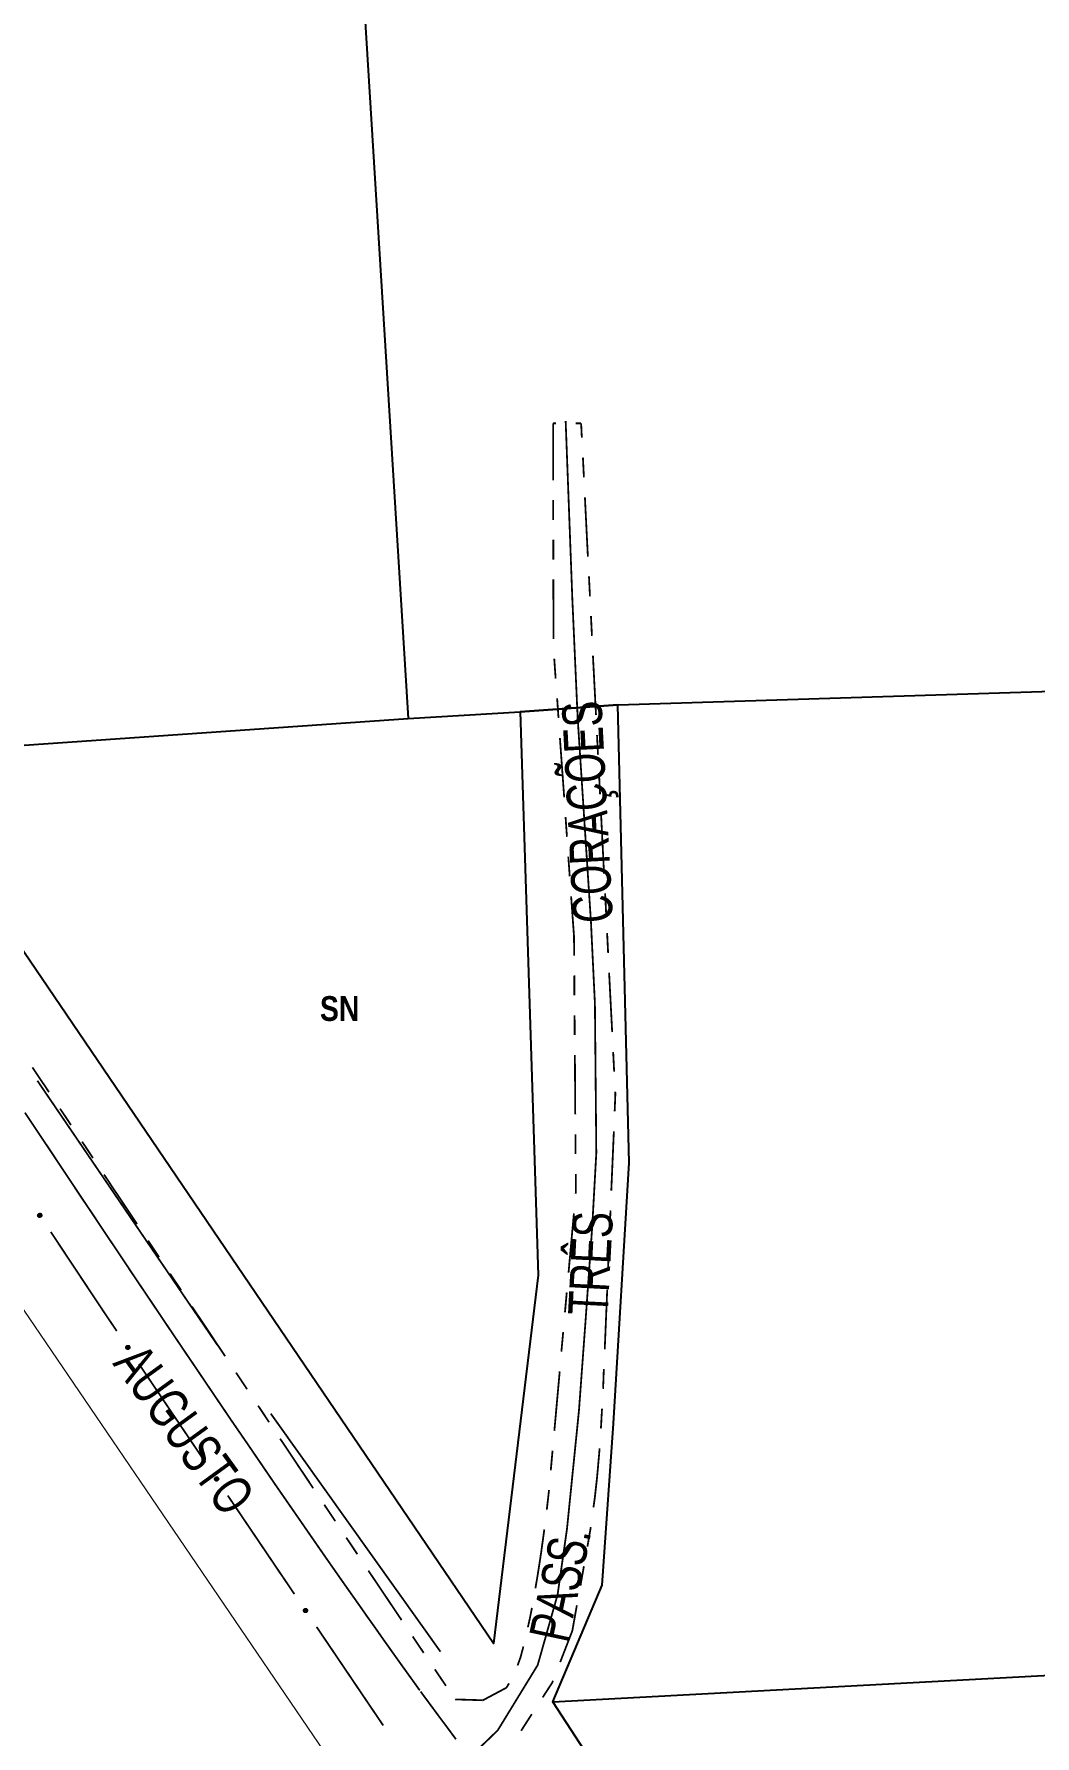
# Model space of a CAD drawing. Extents: x 204834 to 208707, y 4853033 to 4855981.
# Drawn here: x 205364.5 to 205465.4, y 4854147.4 to 4854319 of the extents above; entities that cross this region are included whole.
import ezdxf
from ezdxf.enums import TextEntityAlignment as Align

# ---------------------------------------------------------------- set-up
doc = ezdxf.new("R2010")
doc.units = 0
doc.header["$LTSCALE"] = 1.5
doc.header["$MEASUREMENT"] = 0
for name, pattern in [('PHANTOMX2', [5, 2.5, -0.5, 0.5, -0.5, 0.5, -0.5]), ('TRACO_05', [11, 7, -1, 0.5, -1, 0.5, -1]), ('TRACO_25', [8, 3, -1, 1, -1, 1, -1])]:
    doc.linetypes.add(name, pattern=pattern)
for name, color, linetype in [('CD-MALHA-LOTES', 40, 'CONTINUOUS'), ('HD-VALAS-DRENOS', 170, 'CONTINUOUS'), ('LM-LIM-SETOR-FISCAL', 7, 'CONTINUOUS'), ('RU-QUADRAS', 6, 'CONTINUOUS'), ('SV-EIXO-ROD-ESTR', 7, 'CONTINUOUS'), ('SV-EIXO-RUA-PAV', 20, 'CONTINUOUS'), ('SV-FX-DOM-EST', 20, 'CONTINUOUS'), ('SV-ROD-ESTADUAIS', 20, 'CONTINUOUS'), ('SV-RUA-NAO-PAV-S-GUIA-C-GUIA', 7, 'PHANTOMX2'), ('SV-TXT-ROD-EST', 20, 'CONTINUOUS'), ('SV-TXT-RUA-PAV-S-GUIA-C-GUIA', 7, 'CONTINUOUS'), ('Th_NmrPort', 7, 'CONTINUOUS')]:
    doc.layers.add(name, color=color, linetype=linetype)
doc.styles.add('ARIAL', font='ARIAL.TTF')
doc.styles.get("Standard").update_dxf_attribs({"font": 'swisscbo.ttf'})
doc.linetypes.add('Limite', pattern='A,20,-3,[130,ltypeshp.shx,S=6.35,R=0,X=0,Y=0],-3,20', length=46)

msp = doc.modelspace()

# ---------------------------------------------------------------- linework, layer by layer
at = {"layer": 'CD-MALHA-LOTES', "linetype": 'Continuous', "flags": 128}
for points in [[(205396.09, 4854349.12), (205402.2, 4854250)], [(205423.36, 4854251.36), (205552.69, 4854255.43), (205676.37, 4854266.97), (205796.36, 4854272.4)], [(205402.2, 4854250), (205413.51, 4854250.68)], [(205413.51, 4854250.68), (205415.32, 4854193.88), (205410.8, 4854156.76)], [(205413.51, 4854250.68), (205423.36, 4854251.36)], [(205416.8, 4854150.88), (205421.77, 4854162.64), (205422.91, 4854178.94), (205424.49, 4854205.19), (205423.36, 4854251.36)], [(205349.92, 4854246.38), (205402.2, 4854250)], [(205410.8, 4854156.76), (205349.92, 4854246.38)], [(205416.8, 4854150.88), (205796.43, 4854171.24)], [(205506.07, 4854013.73), (205416.8, 4854150.88)]]:
    msp.add_lwpolyline(points, dxfattribs=at)
at = {"layer": 'HD-VALAS-DRENOS', "linetype": 'TRACO_05', "const_width": 0.18}
for points in [[(205364.83, 4854213.48), (205382.96, 4854186.86)], [(205388.36, 4854179.92), (205405.47, 4854155.92)]]:
    msp.add_lwpolyline(points, dxfattribs=at)
at = {"layer": 'LM-LIM-SETOR-FISCAL', "linetype": 'Limite', "ltscale": 0.1, "const_width": 0.13, "flags": 128}
msp.add_lwpolyline([(208132.13, 4853213.19), (208114.89, 4853209.76), (208079.6, 4853197.34), (208051.55, 4853180.72), (208025.58, 4853147.48), (208008.96, 4853121.51), (207990.27, 4853095.54), (207977.18, 4853074.27), (207977.18, 4853074.27), (207977.25, 4853074.22), (207977.18, 4853074.27), (207956.1, 4853085.93), (207945.82, 4853090.68), (207936.07, 4853099.64), (207925.79, 4853113.08), (207912.87, 4853122.04), (207901.27, 4853129.42), (207885.99, 4853134.43), (207866.22, 4853130.48), (207857.06, 4853117.3), (207855.74, 4853109.65), (207854.29, 4853104.12), (207849.81, 4853098.58), (207843.48, 4853094.63), (207832.35, 4853091.47), (207826.81, 4853088.04), (207822.46, 4853090.02), (207820.49, 4853094.5), (207817.85, 4853098.72), (207811.26, 4853102.27), (207805.07, 4853103.59), (207799.14, 4853104.38), (207790.7, 4853104.38), (207787.01, 4853100.03), (207786.62, 4853093.31), (207788.2, 4853087.12), (207790.57, 4853079.61), (207790.97, 4853071.24), (207790.84, 4853064.52), (207788.33, 4853057.66), (207782.8, 4853050.28), (207778.71, 4853047.25), (207773.44, 4853045.67), (207762.04, 4853043.3), (207754.13, 4853041.45), (207747.15, 4853035.92), (207736.87, 4853033.41), (207724.88, 4853033.81), (207719.34, 4853036.97), (207718.29, 4853046.46), (207718.15, 4853057.73), (207718.02, 4853064.06), (207716.7, 4853070.78), (207713.41, 4853075.39), (207708.27, 4853076.71), (207703.66, 4853075.26), (207699.7, 4853071.57), (207695.82, 4853066.3), (207691.07, 4853063.26), (207679.08, 4853063.26), (207668.54, 4853066.43), (207663.92, 4853071.17), (207660.23, 4853076.31), (207656.54, 4853081.71), (207653.12, 4853086.99), (207651.8, 4853094.76), (207650.35, 4853101.35), (207645.47, 4853108.07), (207638.75, 4853112.42), (207633.48, 4853114.13), (207625.51, 4853116.05), (207616.55, 4853118.55), (207607.72, 4853121.45), (207599.15, 4853123.03), (207589.26, 4853124.48), (207579.64, 4853122.9), (207567.98, 4853122.5), (207563.63, 4853123.29), (207559.41, 4853125.53), (207549.66, 4853131.07), (207540.31, 4853134.1), (207534.9, 4853135.16), (207526.34, 4853135.42), (207517.37, 4853134.63), (207509.86, 4853132.26), (207501.03, 4853132.12), (207496.16, 4853134.1), (207489.44, 4853138.19), (207485.09, 4853140.95), (207483.24, 4853145.3), (207433.38, 4853135.75), (207434.67, 4853127.72), (207426.82, 4853124.81), (207415.73, 4853122.98), (207396.77, 4853120.95), (207392.49, 4853119.11), (207387.47, 4853118.39), (207381.3, 4853117.24), (207376.56, 4853116.38), (207369.1, 4853115.23), (207357.97, 4853112.75), (207344.5, 4853111.15), (207333.42, 4853111.36), (207328.77, 4853111.37), (207320.7, 4853109.57), (207319.42, 4853105.86), (207317.92, 4853104.36), (207313.42, 4853103), (207306.84, 4853102), (207303.18, 4853099.75), (207300.74, 4853099.94), (207297.24, 4853101.27), (207294.36, 4853102.41), (207290.13, 4853102.41), (207285.91, 4853101.58), (207283.75, 4853100.66), (207281.89, 4853098.7), (207278.14, 4853097.67), (207267.11, 4853095.09), (207250.59, 4853091.4), (207242.24, 4853089.87), (207232.02, 4853089.01), (207225.74, 4853087.76), (207218.42, 4853086.81), (207208.78, 4853084.88), (207201.06, 4853083.36), (207192.55, 4853081.52), (207188.75, 4853080.47), (207183.81, 4853079.34), (207181.54, 4853078.81), (207178.97, 4853078.21), (207175.42, 4853077.24), (207161.51, 4853073.61), (207134.62, 4853067.5), (207121.18, 4853063.43), (207109.77, 4853060.98), (207083.02, 4853055.24), (207071.92, 4853053.66), (207063.04, 4853052.2), (207057.57, 4853051.22), (207048.59, 4853049.32), (207041.5, 4853047.9), (207028.02, 4853045.07), (207018.95, 4853043.22), (207009.04, 4853041.02), (207007.25, 4853052.87), (207006.42, 4853057.28), (207004.98, 4853065.92), (207003.06, 4853076.97), (207001.71, 4853082.51), (207000.15, 4853089.03), (206998.25, 4853095.75), (206995.98, 4853101.99), (206993.74, 4853107.81), (206987.39, 4853105.57), (206977.81, 4853100.47), (206967.6, 4853097.61), (206962.59, 4853093.58), (206958.92, 4853089.46), (206955.6, 4853082.5), (206950.01, 4853078.17), (206943.28, 4853074.5), (206936.66, 4853071.45), (206932.61, 4853069.6), (206929.01, 4853068.36), (206924.61, 4853067.87), (206920.58, 4853068.19), (206915.12, 4853068.72), (206902.95, 4853070.8), (206891.38, 4853067.85), (206880.4, 4853065.73), (206872.64, 4853064.04), (206858.24, 4853060.22), (206847.8, 4853057.54), (206840.17, 4853055.43), (206828.46, 4853052.32), (206822.53, 4853050.63), (206811.52, 4853047.66), (206803.01, 4853045.24), (206783.97, 4853039.27), (206779.35, 4853035.22), (206768.83, 4853039.64), (206726.11, 4853063.48), (206713.2, 4853068.45), (206676.44, 4853090.31), (206672.42, 4853095.9), (206668.43, 4853097.71), (206665.78, 4853098.35), (206614.27, 4853094.76), (206560.2, 4853092.06), (206527.07, 4853088.1), (206526.63, 4853090.28), (206436.89, 4853085.62), (206403.59, 4853083.9), (206378.69, 4853082.54), (206306.59, 4853077.18), (206281.43, 4853073.09), (206250.76, 4853068.13), (206249.32, 4853067.81), (206241.73, 4853106.06), (206174.74, 4853099.25), (206115.25, 4853096.39), (206097.24, 4853093.29), (206088.22, 4853093.5), (206047.56, 4853092.24), (205987.11, 4853086.63), (205973.22, 4853086.23), (205954.27, 4853084.91), (205875.14, 4853081.42), (205864.61, 4853080.53), (205796.33, 4853076.78), (205791.35, 4853076.88), (205760.46, 4853075.4), (205708.12, 4853073.2), (205697.96, 4853072.98), (205694.02, 4853072.84), (205648.48, 4853073.83), (205657.67, 4853139.89), (205663.09, 4853176.52), (205673.5, 4853240.08), (205679.81, 4853273), (205682.39, 4853291.1), (205686.45, 4853319.25), (205690.23, 4853344.16), (205693.06, 4853366.18), (205695.8, 4853385.06), (205698.77, 4853405.47), (205701.84, 4853427.15), (205703.38, 4853440.04), (205705.6, 4853461.25), (205707.13, 4853485.05), (205708.09, 4853504.93), (205707.25, 4853529.87), (205706.63, 4853547.82), (205704.33, 4853573.07), (205701.82, 4853593.22), (205697.65, 4853618.26), (205692.43, 4853645.81), (205685.96, 4853670.23), (205679.7, 4853691.73), (205670, 4853719.35), (205658.78, 4853745.51), (205610.54, 4853829.65), (205562.78, 4853902.04), (205476.94, 4854024.43), (205418.69, 4854109.18), (205356.81, 4854200.14), (205285.27, 4854304.56), (205232.63, 4854379.82), (205148.32, 4854500.33), (205059.6, 4854625.34), (204995.99, 4854716.47), (204934.98, 4854801.22), (204887.55, 4854871.19), (204871.08, 4854893.76), (204835.64, 4854946.28), (204834.25, 4854948.2), (204845.64, 4854959.83), (204876.75, 4854964.71), (204914.35, 4854970.84), (204996.87, 4854983.31), (205090.66, 4854997.71), (205105.98, 4854999.94), (205187.94, 4855012.05), (205245.94, 4855021.11), (205272.68, 4855025.85), (205289.82, 4855028.52), (205353.63, 4855038.1), (205379.87, 4855044.32), (205380.17, 4855053.59), (205399.55, 4855054.95), (205426.54, 4855056.03), (205437.99, 4855056.62), (205499.63, 4855060.67), (205539.31, 4855063.19), (205567.09, 4855064.98), (205582.41, 4855066.09), (205635.91, 4855070), (205692.95, 4855073.42), (205739.37, 4855076.32), (205755.85, 4855076.88), (205779.09, 4855078.91), (205796.39, 4855080.33), (205832.27, 4855082.2), (205855.36, 4855083.58), (205884.96, 4855084.97), (205904.85, 4855085.43), (205945.85, 4855088.06), (205975.45, 4855089.94), (205990.04, 4855090.61), (206010.45, 4855091.62), (206021.42, 4855091.93), (206022.38, 4855094.63), (206023.19, 4855099.07), (206023.73, 4855105.32), (206023.73, 4855114.57), (206023.61, 4855122.77), (206023.73, 4855128.91), (206023.31, 4855148.74), (206059.09, 4855155.08), (206090.43, 4855139.24), (206138.56, 4855111.07), (206178.75, 4855088.19), (206206.79, 4855072.52), (206222.46, 4855062.86), (206230.38, 4855057.64), (206237.19, 4855052.51), (206245.02, 4855046.96), (206277.61, 4855028.92), (206315.11, 4855009.06), (206322.43, 4855004.94), (206334.61, 4854998.15), (206344.05, 4854991.94), (206370.01, 4854978.16), (206377.13, 4854974.52), (206383.62, 4854970.88), (206391.86, 4854965.97), (206400.96, 4854960.99), (206409.67, 4854956.24), (206418.06, 4854951.81), (206428.03, 4854946.58), (206436.74, 4854941.99), (206446.39, 4854936.45), (206454.94, 4854931.86), (206463.33, 4854927.27), (206473.94, 4854921.41), (206483.44, 4854916.66), (206493.49, 4854911.28), (206502.2, 4854906.53), (206509.16, 4854902.73), (206517.55, 4854899.17), (206528.48, 4854896), (206549.69, 4854889.67), (206564.41, 4854883.97), (206567.2, 4854879.08), (206570.83, 4854883.26), (206576.05, 4854891.17), (206582.86, 4854902.57), (206588.24, 4854910.17), (206594.1, 4854919.67), (206601.38, 4854929.09), (206611.99, 4854937.95), (206625.76, 4854949.98), (206640.32, 4854965.18), (206646.34, 4854973.73), (206650.93, 4854980.7), (206656.31, 4854989.4), (206659.8, 4854993.84), (206666.37, 4855000.56), (206674.91, 4855008.32), (206682.51, 4855016.24), (206687.1, 4855021.3), (206689.8, 4855026.21), (206695.97, 4855035.87), (206702.46, 4855046.95), (206709.74, 4855060.01), (206715.44, 4855068.88), (206721.77, 4855075.21), (206727.79, 4855082.65), (206732.22, 4855088.66), (206736.5, 4855097.05), (206739.58, 4855106.79), (206740.85, 4855116.29), (206741.17, 4855125.63), (206741.64, 4855134.02), (206741.17, 4855142.09), (206742.12, 4855150.72), (206742.75, 4855160.06), (206742.43, 4855173.36), (206743.07, 4855183.81), (206745.76, 4855192.36), (206748.45, 4855197.74), (206758.11, 4855205.5), (206768.24, 4855208.82), (206775.2, 4855210.56), (206778.84, 4855212.3), (206783.44, 4855216.26), (206786.6, 4855221.64), (206789.29, 4855225.29), (206792.14, 4855229.4), (206795.63, 4855232.73), (206801.01, 4855234.47), (206808.45, 4855236.21), (206816.52, 4855237.63), (206822.22, 4855240.17), (206827.6, 4855242.54), (206831.4, 4855244.28), (206836.63, 4855244.44), (206839.95, 4855243.97), (206842.19, 4855243.65), (206845.62, 4855240.46), (206849.62, 4855235.99), (206854.58, 4855232.12), (206859.64, 4855229.78), (206864.76, 4855227.39), (206870.2, 4855225.04), (206874.73, 4855222.3), (206878.92, 4855219.29), (206882.98, 4855215.83), (206887.98, 4855212.7), (206893.95, 4855209.85), (206900.29, 4855207.85), (206907.15, 4855206.19), (206913.73, 4855205.04), (206920.81, 4855203.6), (206927.56, 4855201.94), (206933.6, 4855200.48), (206939.89, 4855199.17), (206945.67, 4855197.5), (206951.88, 4855196.77), (206955.65, 4855197.17), (206957.31, 4855197.34), (206961.86, 4855199.66), (206966.53, 4855198.43), (206972.05, 4855197.76), (206977.41, 4855196.39), (206983.23, 4855195.87), (206988.52, 4855195.58), (206994.38, 4855194.99), (206999.44, 4855194.4), (207005.61, 4855193.62), (207012.36, 4855193.6), (207017.57, 4855195.37), (207023.03, 4855199.41), (207027.73, 4855202.05), (207032.27, 4855204.91), (207036.83, 4855207.98), (207041.71, 4855210.66), (207047.65, 4855212.46), (207053.63, 4855214.05), (207060.03, 4855216.42), (207065.62, 4855219.18), (207071.3, 4855222.28), (207076, 4855226.44), (207079.82, 4855231.03), (207081.1, 4855236.76), (207082.6, 4855241.31), (207088.02, 4855243.94), (207090.58, 4855249.59), (207089.81, 4855256.18), (207088.3, 4855261.39), (207091.68, 4855264.78), (207096.44, 4855266.15), (207101.11, 4855269.63), (207105.02, 4855274.18), (207109.74, 4855275.56), (207115.56, 4855275.11), (207120.83, 4855274.22), (207125.84, 4855273.37), (207131.74, 4855271.63), (207137.13, 4855270.1), (207140.28, 4855270.08), (207149.52, 4855272.92), (207159.75, 4855279.15), (207168.21, 4855287.16), (207178.44, 4855293.84), (207190.46, 4855299.18), (207198.91, 4855306.29), (207210.48, 4855312.52), (207226.05, 4855320.31), (207238.96, 4855331.88), (207248.75, 4855350.57), (207250.97, 4855379.94), (207256.76, 4855404.86), (207263.43, 4855423.99), (207271.89, 4855446.69), (207282.57, 4855472.94), (207294.81, 4855494.97), (207326.84, 4855524.34), (207365.56, 4855558.16), (207387.07, 4855586.87), (207407.16, 4855615.16), (207422.96, 4855638.92), (207434.53, 4855666.07), (207438.09, 4855689.65), (207436.31, 4855734.15), (207437.65, 4855776.65), (207435.87, 4855804.68), (207437.2, 4855838.5), (207442.99, 4855862.09), (207450.11, 4855888.79), (207460.34, 4855908.81), (207484.89, 4855935.84), (207514.89, 4855951.47), (207555.87, 4855955.7), (207618.39, 4855944.29), (207657.68, 4855935.84), (207679.23, 4855930.77), (207701.08, 4855927.5), (207727.34, 4855933.29), (207757.59, 4855943.08), (207797.2, 4855948.42), (207840.36, 4855943.52), (207880.86, 4855931.06), (207908.47, 4855922.08), (207928.08, 4855916.75), (207978.98, 4855907.33), (207988.92, 4855905.77), (208022.36, 4855902.14), (208058.85, 4855901.25), (208090, 4855903.03), (208114.96, 4855908.68), (208130.68, 4855913.81), (208161.85, 4855928.41), (208188.89, 4855948.62), (208218.29, 4855981.06), (208246.45, 4855971.34), (208278.32, 4855947.49), (208315.9, 4855902.87), (208367.57, 4855812.45), (208407.49, 4855740.82), (208443.9, 4855682.11), (208501.44, 4855564.09), (208520.23, 4855513.59), (208554.28, 4855420.83), (208582.46, 4855346.85), (208608.3, 4855254.08), (208634.13, 4855164.83), (208662.31, 4855069.71), (208689.32, 4854981.64), (208696.37, 4854928.8), (208702.51, 4854871.1), (208702.64, 4854844.17), (208698.6, 4854815.34), (208685.17, 4854772.09), (208669.12, 4854736.78), (208666.53, 4854731.08), (208618.81, 4854675.16), (208569.26, 4854639.06), (208558.41, 4854631.16), (208530.44, 4854622.7), (208494.29, 4854611.78), (208442.09, 4854593.13), (208386.91, 4854561.82), (208367.53, 4854543.92), (208320.55, 4854507.76), (208301.91, 4854481.66), (208287, 4854448.85), (208272.08, 4854390.69), (208264.63, 4854342.97), (208264.41, 4854341.07), (208259.41, 4854296.74), (208259.41, 4854241.19), (208259.41, 4854191.98), (208256.43, 4854122.63), (208248.97, 4854065.96), (208232.56, 4854015.63), (208216.16, 4853966.42), (208198.26, 4853911.24), (208184.84, 4853872.46), (208177.39, 4853828.47), (208173.66, 4853792.31), (208166.95, 4853749.8), (208162.4, 4853719.3), (208164.42, 4853685.56), (208172.06, 4853630.34), (208197.55, 4853545.38), (208223.89, 4853510.55), (208245.13, 4853460.42), (208259.57, 4853406.68), (208260.42, 4853403.5), (208260.52, 4853398.64), (208261.27, 4853362.72), (208252.77, 4853293.05), (208222.19, 4853252.27), (208166.97, 4853226.79)], close=True, dxfattribs=at)
at = {"layer": 'RU-QUADRAS', "linetype": 'Continuous'}
msp.add_lwpolyline([(205506.07, 4854013.73), (205416.8, 4854150.88), (205421.77, 4854162.64), (205422.91, 4854178.94), (205424.49, 4854205.19), (205423.36, 4854251.36), (205413.51, 4854250.68), (205415.32, 4854193.88), (205410.8, 4854156.76), (205349.92, 4854246.38), (205346.53, 4854246.15), (205280.22, 4854363.61, 0.007344)], format="xyb", dxfattribs=at)
at = {"layer": 'SV-EIXO-ROD-ESTR'}
for points in [[(205365.06, 4854199.72), (205365.01, 4854199.73), (205364.97, 4854199.75), (205364.94, 4854199.77), (205364.92, 4854199.8), (205364.91, 4854199.83), (205364.9, 4854199.87), (205364.89, 4854199.91), (205364.9, 4854199.96), (205364.92, 4854200), (205364.95, 4854200.03), (205364.97, 4854200.05), (205365, 4854200.06), (205365.04, 4854200.07), (205365.08, 4854200.08), (205365.13, 4854200.07), (205365.17, 4854200.05), (205365.2, 4854200.03), (205365.22, 4854200), (205365.24, 4854199.97), (205365.25, 4854199.93), (205365.25, 4854199.89), (205365.24, 4854199.84), (205365.22, 4854199.8), (205365.2, 4854199.78), (205365.17, 4854199.75), (205365.14, 4854199.74), (205365.1, 4854199.72), (205365.06, 4854199.72)], [(205373.94, 4854186.41), (205373.89, 4854186.42), (205373.85, 4854186.44), (205373.82, 4854186.46), (205373.8, 4854186.49), (205373.78, 4854186.52), (205373.77, 4854186.55), (205373.77, 4854186.6), (205373.78, 4854186.64), (205373.8, 4854186.68), (205373.82, 4854186.71), (205373.85, 4854186.74), (205373.88, 4854186.75), (205373.92, 4854186.76), (205373.96, 4854186.76), (205374.01, 4854186.76), (205374.04, 4854186.74), (205374.07, 4854186.71), (205374.09, 4854186.69), (205374.11, 4854186.65), (205374.12, 4854186.62), (205374.12, 4854186.58), (205374.11, 4854186.53), (205374.1, 4854186.49), (205374.07, 4854186.46), (205374.05, 4854186.44), (205374.02, 4854186.42), (205373.98, 4854186.41), (205373.94, 4854186.41)], [(205382.89, 4854173.15), (205382.84, 4854173.16), (205382.8, 4854173.18), (205382.78, 4854173.2), (205382.76, 4854173.23), (205382.74, 4854173.26), (205382.73, 4854173.29), (205382.72, 4854173.34), (205382.73, 4854173.38), (205382.75, 4854173.42), (205382.78, 4854173.45), (205382.8, 4854173.48), (205382.83, 4854173.49), (205382.87, 4854173.5), (205382.91, 4854173.5), (205382.96, 4854173.5), (205383, 4854173.48), (205383.03, 4854173.45), (205383.05, 4854173.43), (205383.07, 4854173.39), (205383.08, 4854173.36), (205383.08, 4854173.32), (205383.07, 4854173.27), (205383.05, 4854173.23), (205383.03, 4854173.2), (205383, 4854173.18), (205382.97, 4854173.16), (205382.94, 4854173.15), (205382.89, 4854173.15)], [(205391.85, 4854159.89), (205391.8, 4854159.9), (205391.76, 4854159.92), (205391.73, 4854159.94), (205391.71, 4854159.97), (205391.7, 4854160), (205391.68, 4854160.04), (205391.68, 4854160.08), (205391.69, 4854160.13), (205391.71, 4854160.17), (205391.73, 4854160.2), (205391.76, 4854160.22), (205391.79, 4854160.23), (205391.83, 4854160.24), (205391.87, 4854160.25), (205391.92, 4854160.24), (205391.96, 4854160.22), (205391.98, 4854160.2), (205392.01, 4854160.17), (205392.02, 4854160.14), (205392.03, 4854160.1), (205392.04, 4854160.06), (205392.03, 4854160.01), (205392.01, 4854159.97), (205391.99, 4854159.95), (205391.96, 4854159.92), (205391.93, 4854159.91), (205391.89, 4854159.89), (205391.85, 4854159.89)]]:
    msp.add_lwpolyline(points, close=True, dxfattribs=at)
for points in [[(205365.06, 4854199.72), (205364.89, 4854199.91)], [(205365.1, 4854199.72), (205364.9, 4854199.96)], [(205365.08, 4854199.73), (205364.9, 4854199.93)], [(205365.03, 4854199.73), (205364.9, 4854199.88)], [(205365.01, 4854199.73), (205364.9, 4854199.87)], [(205364.99, 4854199.74), (205364.91, 4854199.84)], [(205364.97, 4854199.75), (205364.91, 4854199.83)], [(205365.14, 4854199.74), (205364.92, 4854200)], [(205365.12, 4854199.73), (205364.92, 4854199.97)], [(205365.15, 4854199.75), (205364.94, 4854200.01)], [(205365.17, 4854199.75), (205364.95, 4854200.03)], [(205365.18, 4854199.77), (205364.96, 4854200.04)], [(205365.2, 4854199.78), (205364.97, 4854200.05)], [(205365.21, 4854199.79), (205364.99, 4854200.05)], [(205365.22, 4854199.8), (205365, 4854200.06)], [(205365.23, 4854199.82), (205365.03, 4854200.07)], [(205365.24, 4854199.84), (205365.04, 4854200.07)], [(205365.24, 4854199.87), (205365.06, 4854200.07)], [(205365.25, 4854199.89), (205365.08, 4854200.08)], [(205365.24, 4854199.91), (205365.11, 4854200.07)], [(205365.25, 4854199.93), (205365.13, 4854200.07)], [(205365.24, 4854199.95), (205365.15, 4854200.05)], [(205365.24, 4854199.97), (205365.17, 4854200.05)], [(205373.94, 4854186.41), (205373.77, 4854186.6)], [(205373.89, 4854186.42), (205373.77, 4854186.55)], [(205373.98, 4854186.41), (205373.78, 4854186.64)], [(205373.96, 4854186.41), (205373.78, 4854186.62)], [(205373.91, 4854186.42), (205373.78, 4854186.57)], [(205373.87, 4854186.43), (205373.78, 4854186.53)], [(205373.85, 4854186.44), (205373.78, 4854186.52)], [(205374, 4854186.42), (205373.79, 4854186.66)], [(205374.02, 4854186.42), (205373.8, 4854186.68)], [(205374.03, 4854186.44), (205373.81, 4854186.69)], [(205374.05, 4854186.44), (205373.82, 4854186.71)], [(205374.06, 4854186.46), (205373.84, 4854186.72)], [(205374.07, 4854186.46), (205373.85, 4854186.74)], [(205374.09, 4854186.48), (205373.87, 4854186.74)], [(205374.1, 4854186.49), (205373.88, 4854186.75)], [(205374.11, 4854186.51), (205373.9, 4854186.75)], [(205374.11, 4854186.53), (205373.92, 4854186.76)], [(205374.12, 4854186.56), (205373.94, 4854186.76)], [(205374.12, 4854186.58), (205373.96, 4854186.76)], [(205374.12, 4854186.6), (205373.99, 4854186.75)], [(205374.12, 4854186.62), (205374.01, 4854186.76)], [(205374.11, 4854186.64), (205374.03, 4854186.74)], [(205374.11, 4854186.65), (205374.04, 4854186.74)], [(205383.01, 4854173.2), (205382.79, 4854173.46)], [(205383.03, 4854173.2), (205382.8, 4854173.48)], [(205383.04, 4854173.22), (205382.82, 4854173.48)], [(205383.05, 4854173.23), (205382.83, 4854173.49)], [(205383.06, 4854173.25), (205382.85, 4854173.49)], [(205383.07, 4854173.27), (205382.87, 4854173.5)], [(205383.07, 4854173.3), (205382.89, 4854173.5)], [(205383.08, 4854173.32), (205382.91, 4854173.5)], [(205383.07, 4854173.34), (205382.94, 4854173.49)], [(205383.08, 4854173.36), (205382.96, 4854173.5)], [(205383.07, 4854173.38), (205382.98, 4854173.48)], [(205383.07, 4854173.39), (205383, 4854173.48)], [(205382.89, 4854173.15), (205382.72, 4854173.34)], [(205382.94, 4854173.15), (205382.73, 4854173.38)], [(205382.91, 4854173.15), (205382.73, 4854173.36)], [(205382.87, 4854173.16), (205382.73, 4854173.31)], [(205382.84, 4854173.16), (205382.73, 4854173.29)], [(205382.82, 4854173.17), (205382.74, 4854173.27)], [(205382.8, 4854173.18), (205382.74, 4854173.26)], [(205382.97, 4854173.16), (205382.75, 4854173.42)], [(205382.95, 4854173.16), (205382.75, 4854173.4)], [(205382.98, 4854173.18), (205382.77, 4854173.43)], [(205383, 4854173.18), (205382.78, 4854173.45)], [(205391.85, 4854159.89), (205391.68, 4854160.08)], [(205391.8, 4854159.9), (205391.68, 4854160.04)], [(205391.89, 4854159.89), (205391.69, 4854160.13)], [(205391.87, 4854159.9), (205391.69, 4854160.1)], [(205391.82, 4854159.9), (205391.69, 4854160.05)], [(205391.91, 4854159.9), (205391.7, 4854160.14)], [(205391.78, 4854159.91), (205391.7, 4854160.01)], [(205391.76, 4854159.92), (205391.7, 4854160)], [(205391.93, 4854159.91), (205391.71, 4854160.17)], [(205391.94, 4854159.92), (205391.72, 4854160.18)], [(205391.96, 4854159.92), (205391.73, 4854160.2)], [(205391.97, 4854159.94), (205391.75, 4854160.21)], [(205391.99, 4854159.95), (205391.76, 4854160.22)], [(205392, 4854159.96), (205391.78, 4854160.22)], [(205392.01, 4854159.97), (205391.79, 4854160.23)], [(205392.02, 4854160), (205391.81, 4854160.24)], [(205392.03, 4854160.01), (205391.83, 4854160.24)], [(205392.03, 4854160.04), (205391.85, 4854160.24)], [(205392.04, 4854160.06), (205391.87, 4854160.25)], [(205392.03, 4854160.08), (205391.9, 4854160.24)], [(205392.03, 4854160.1), (205391.92, 4854160.24)], [(205392.02, 4854160.12), (205391.94, 4854160.22)], [(205392.02, 4854160.14), (205391.96, 4854160.22)]]:
    msp.add_lwpolyline(points, dxfattribs=at)
at = {"layer": 'SV-EIXO-ROD-ESTR', "const_width": 0.18}
for points in [[(205371.52, 4854190.19), (205366.18, 4854198.24)], [(205371.71, 4854189.91), (205371.52, 4854190.19)], [(205372.83, 4854188.25), (205371.71, 4854189.91)], [(205381.78, 4854174.99), (205375.07, 4854184.93)], [(205389.61, 4854163.4), (205384.02, 4854171.67)], [(205389.62, 4854163.39), (205389.61, 4854163.4)], [(205390.74, 4854161.73), (205389.62, 4854163.39)], [(205399.7, 4854148.48), (205392.98, 4854158.42)]]:
    msp.add_lwpolyline(points, dxfattribs=at)
at = {"layer": 'SV-EIXO-RUA-PAV', "linetype": 'TRACO_25', "const_width": 0.18, "flags": 128}
msp.add_lwpolyline([(205418.09, 4854279.99), (205418.76, 4854262.13), (205419.3, 4854250.05), (205420.64, 4854229.5), (205421.04, 4854221.24), (205421.18, 4854206.2), (205420.77, 4854198.81), (205420.12, 4854189.62), (205419.43, 4854180.22), (205418.22, 4854168.26), (205417.28, 4854161.68), (205415.27, 4854154.57), (205411.24, 4854147.99), (205404.46, 4854141.45)], dxfattribs=at)
at = {"layer": 'SV-FX-DOM-EST', "const_width": 0.18}
for points in [[(205364.33, 4854214.83), (205364.65, 4854214.34)], [(205364.65, 4854214.34), (205365.44, 4854213.16)], [(205365.44, 4854213.16), (205365.49, 4854213.1)], [(205365.49, 4854213.1), (205366, 4854212.33)], [(205367.11, 4854210.67), (205367.16, 4854210.6)], [(205367.16, 4854210.6), (205367.67, 4854209.84)], [(205367.67, 4854209.84), (205367.99, 4854209.36)], [(205367.99, 4854209.36), (205368.22, 4854209.01)], [(205369.33, 4854207.34), (205369.66, 4854206.86)], [(205369.66, 4854206.86), (205370.44, 4854205.68)], [(205371.55, 4854204.02), (205372.11, 4854203.19)], [(205372.11, 4854203.19), (205372.15, 4854203.12)], [(205372.15, 4854203.12), (205372.66, 4854202.35)], [(205372.66, 4854202.35), (205372.99, 4854201.87)], [(205372.99, 4854201.87), (205373.77, 4854200.69)], [(205373.77, 4854200.69), (205373.82, 4854200.62)], [(205373.82, 4854200.62), (205374.33, 4854199.86)], [(205374.33, 4854199.86), (205374.65, 4854199.37)], [(205374.65, 4854199.37), (205374.88, 4854199.03)], [(205375.99, 4854197.36), (205376.31, 4854196.88)], [(205376.31, 4854196.88), (205377.1, 4854195.7)], [(205378.21, 4854194.03), (205378.76, 4854193.2)], [(205378.76, 4854193.2), (205378.81, 4854193.13)], [(205378.81, 4854193.13), (205379.32, 4854192.37)], [(205380.43, 4854190.7), (205380.47, 4854190.64)], [(205380.47, 4854190.64), (205380.98, 4854189.87)], [(205380.98, 4854189.87), (205381.31, 4854189.39)], [(205381.31, 4854189.39), (205382.09, 4854188.21)], [(205382.09, 4854188.21), (205382.14, 4854188.14)], [(205382.14, 4854188.14), (205382.65, 4854187.37)], [(205382.65, 4854187.37), (205382.97, 4854186.89)], [(205382.97, 4854186.89), (205383.76, 4854185.71)], [(205384.86, 4854184.05), (205385.42, 4854183.21)], [(205385.42, 4854183.21), (205385.46, 4854183.15)], [(205385.46, 4854183.15), (205385.97, 4854182.38)], [(205387.08, 4854180.72), (205387.13, 4854180.65)], [(205387.13, 4854180.65), (205387.64, 4854179.89)], [(205387.64, 4854179.89), (205387.96, 4854179.4)], [(205387.96, 4854179.4), (205388.19, 4854179.05)], [(205389.3, 4854177.39), (205389.63, 4854176.91)], [(205389.63, 4854176.91), (205390.97, 4854174.9)], [(205390.97, 4854174.9), (205391.15, 4854174.62)], [(205391.15, 4854174.62), (205391.53, 4854174.07)], [(205391.53, 4854174.07), (205391.99, 4854173.38)], [(205391.99, 4854173.38), (205392.64, 4854172.4)], [(205393.75, 4854170.74), (205394.31, 4854169.91)], [(205394.31, 4854169.91), (205394.49, 4854169.64)], [(205394.49, 4854169.64), (205394.86, 4854169.08)], [(205395.97, 4854167.42), (205396.16, 4854167.14)], [(205396.16, 4854167.14), (205396.53, 4854166.59)], [(205396.53, 4854166.59), (205396.99, 4854165.9)], [(205396.99, 4854165.9), (205397.09, 4854165.75)], [(205398.2, 4854164.09), (205398.66, 4854163.41)], [(205398.66, 4854163.41), (205399.32, 4854162.43)], [(205399.32, 4854162.43), (205399.5, 4854162.16)], [(205399.5, 4854162.16), (205400.99, 4854159.94)], [(205400.99, 4854159.94), (205401.17, 4854159.67)], [(205401.17, 4854159.67), (205401.55, 4854159.11)], [(205402.67, 4854157.46), (205402.85, 4854157.18)], [(205402.85, 4854157.18), (205403.78, 4854155.8)], [(205404.9, 4854154.14), (205406.02, 4854152.48)]]:
    msp.add_lwpolyline(points, dxfattribs=at)
at = {"layer": 'SV-ROD-ESTADUAIS', "const_width": 0.18}
for points in [[(205403.38, 4854152.02), (205402.51, 4854153.24), (205401.63, 4854154.46), (205400.76, 4854155.68), (205399.89, 4854156.9), (205399.03, 4854158.13), (205398.16, 4854159.35), (205397.3, 4854160.58), (205396.43, 4854161.81), (205395.57, 4854163.03), (205393.85, 4854165.49), (205392.14, 4854167.96), (205390.44, 4854170.42), (205388.73, 4854172.89), (205387.85, 4854174.18), (205386.16, 4854176.66), (205384.46, 4854179.13), (205382.78, 4854181.61), (205381.1, 4854184.1), (205379.42, 4854186.58), (205377.74, 4854189.07), (205376.07, 4854191.56), (205374.39, 4854194.05), (205373.56, 4854195.3), (205372.73, 4854196.55), (205371.89, 4854197.79), (205371.06, 4854199.04), (205370.23, 4854200.29), (205369.39, 4854201.53), (205368.56, 4854202.78), (205367.73, 4854204.03), (205366.9, 4854205.28), (205366.07, 4854206.53), (205365.23, 4854207.78), (205364.4, 4854209.03), (205363.57, 4854210.27)], [(205407.03, 4854147.09), (205406.14, 4854148.3), (205405.24, 4854149.5), (205404.35, 4854150.71), (205403.46, 4854151.91)]]:
    msp.add_lwpolyline(points, dxfattribs=at)
at = {"layer": 'SV-RUA-NAO-PAV-S-GUIA-C-GUIA', "const_width": 0.18}
for points in [[(205416.83, 4854279.02), (205416.83, 4854279.75)], [(205416.83, 4854279.75), (205417.1, 4854279.75)], [(205419.1, 4854279.75), (205419.65, 4854279.75)], [(205419.65, 4854279.75), (205419.72, 4854278.3)], [(205416.84, 4854274.02), (205416.83, 4854279.02)], [(205419.83, 4854276.31), (205419.93, 4854274.31)], [(205416.84, 4854270.02), (205416.84, 4854272.02)], [(205420.03, 4854272.31), (205420.33, 4854266.32)], [(205416.85, 4854266.02), (205416.85, 4854268.02)], [(205420.44, 4854264.32), (205420.54, 4854262.32)], [(205416.86, 4854258.02), (205416.85, 4854264.02)], [(205420.64, 4854260.33), (205420.74, 4854258.33)], [(205417.08, 4854254.03), (205416.94, 4854256.02)], [(205420.84, 4854256.33), (205421.15, 4854250.34)], [(205417.37, 4854250.04), (205417.23, 4854252.03)], [(205417.94, 4854242.06), (205417.51, 4854248.04)], [(205421.25, 4854248.34), (205421.35, 4854246.34)], [(205421.46, 4854244.35), (205421.56, 4854242.35)], [(205421.66, 4854240.35), (205421.96, 4854234.36)], [(205418.22, 4854238.07), (205418.08, 4854240.06)], [(205418.5, 4854234.08), (205418.36, 4854236.07)], [(205418.93, 4854228.07), (205418.64, 4854232.08)], [(205422.07, 4854232.36), (205422.17, 4854230.37)], [(205422.27, 4854228.37), (205422.37, 4854226.37)], [(205418.94, 4854227.09), (205418.93, 4854228.07)], [(205418.94, 4854226.09), (205418.94, 4854227.09)], [(205418.97, 4854222.09), (205418.96, 4854224.09)], [(205422.47, 4854224.37), (205422.78, 4854218.38)], [(205419, 4854218.09), (205418.99, 4854220.09)], [(205422.88, 4854216.38), (205422.98, 4854214.39)], [(205419.06, 4854210.09), (205419.02, 4854216.09)], [(205423.1, 4854212.1), (205423.03, 4854210.39)], [(205423.09, 4854212.39), (205423.1, 4854212.1)], [(205419.09, 4854206.09), (205419.08, 4854208.09)], [(205422.95, 4854208.39), (205422.69, 4854202.4)], [(205419.12, 4854202.32), (205419.11, 4854204.09)], [(205419.1, 4854202.09), (205419.12, 4854202.32)], [(205418.38, 4854194.13), (205418.92, 4854200.1)], [(205422.61, 4854200.4), (205422.53, 4854198.4)], [(205422.44, 4854196.4), (205422.36, 4854194.4)], [(205422.28, 4854192.41), (205422.03, 4854186.41)], [(205418.02, 4854190.14), (205418.2, 4854192.13)], [(205417.66, 4854186.16), (205417.84, 4854188.15)], [(205416.95, 4854178.19), (205417.49, 4854184.17)], [(205421.94, 4854184.41), (205421.9, 4854183.41)], [(205421.9, 4854183.29), (205421.86, 4854182.42)], [(205421.9, 4854183.41), (205421.9, 4854183.29)], [(205421.75, 4854180.29), (205421.7, 4854179.42)], [(205421.76, 4854180.42), (205421.75, 4854180.29)], [(205421.67, 4854178.79), (205421.64, 4854178.42)], [(205421.7, 4854179.42), (205421.67, 4854178.79)], [(205416.59, 4854174.21), (205416.77, 4854176.2)], [(205421.46, 4854175.79), (205421.34, 4854174.43)], [(205421.51, 4854176.43), (205421.46, 4854175.79)], [(205421.25, 4854173.44), (205421.18, 4854172.8)], [(205421.33, 4854174.3), (205421.25, 4854173.44)], [(205421.34, 4854174.43), (205421.33, 4854174.3)], [(205416.3, 4854171.22), (205416.38, 4854171.93)], [(205416.38, 4854171.93), (205416.41, 4854172.22)], [(205421.18, 4854172.8), (205421.03, 4854171.45)], [(205416.19, 4854170.23), (205416.21, 4854170.42)], [(205416.21, 4854170.42), (205416.3, 4854171.22)], [(205421.01, 4854171.31), (205420.89, 4854170.46)], [(205421.03, 4854171.45), (205421.01, 4854171.31)], [(205415.62, 4854165.94), (205415.94, 4854168.24)], [(205420.6, 4854168.34), (205420.45, 4854167.49)], [(205420.62, 4854168.48), (205420.6, 4854168.34)], [(205420.36, 4854166.94), (205420.28, 4854166.51)], [(205420.45, 4854167.49), (205420.36, 4854166.94)], [(205415.3, 4854163.85), (205415.52, 4854165.27)], [(205415.52, 4854165.27), (205415.62, 4854165.94)], [(205415.04, 4854162.31), (205415.21, 4854163.3)], [(205415.21, 4854163.3), (205415.3, 4854163.85)], [(205419.93, 4854164.54), (205419.58, 4854162.57)], [(205414.53, 4854159.53), (205414.69, 4854160.34)], [(205419.22, 4854160.6), (205418.87, 4854158.63)], [(205414.28, 4854158.38), (205414.5, 4854159.36)], [(205414.5, 4854159.36), (205414.53, 4854159.53)], [(205418.76, 4854158.02), (205417.54, 4854154.87)], [(205418.87, 4854158.63), (205418.76, 4854158.02)], [(205413.54, 4854155.35), (205413.83, 4854156.44)], [(205413.24, 4854154.53), (205413.54, 4854155.35)], [(205416.75, 4854152.82), (205415.77, 4854151.31)], [(205416.82, 4854153), (205416.75, 4854152.82)], [(205406.95, 4854151.11), (205408.95, 4854151.05)], [(205409.74, 4854151.02), (205411.69, 4854152.06)], [(205411.69, 4854152.06), (205412.12, 4854152.29)], [(205412.12, 4854152.29), (205412.38, 4854152.73)], [(205408.95, 4854151.05), (205409.74, 4854151.02)], [(205414.68, 4854149.63), (205413.6, 4854147.95)]]:
    msp.add_lwpolyline(points, dxfattribs=at)

# ---------------------------------------------------------------- texts
at = {"layer": 'SV-TXT-ROD-EST', "style": 'ARIAL', "width": 0.7}
msp.add_text('AUGUSTO', height=4, rotation=306, dxfattribs=at).set_placement((205372.35, 4854184.96))
at = {"layer": 'SV-TXT-RUA-PAV-S-GUIA-C-GUIA', "style": 'ARIAL', "width": 0.7}
for s, rotation, p in [('CORAÇÕES', 93, (205422.86, 4854229.5)), ('TRÊS', 87, (205422.32, 4854189.75)), ('PASS.', 78, (205418.29, 4854156.71))]:
    msp.add_text(s, height=4, rotation=rotation, dxfattribs=at).set_placement(p)
at = {"layer": 'Th_NmrPort', "color": 1}
msp.add_text('SN', height=2.5, dxfattribs=at).set_placement((205393.32, 4854220.76), align=Align.MIDDLE_LEFT)

doc.saveas('drawing.dxf')
